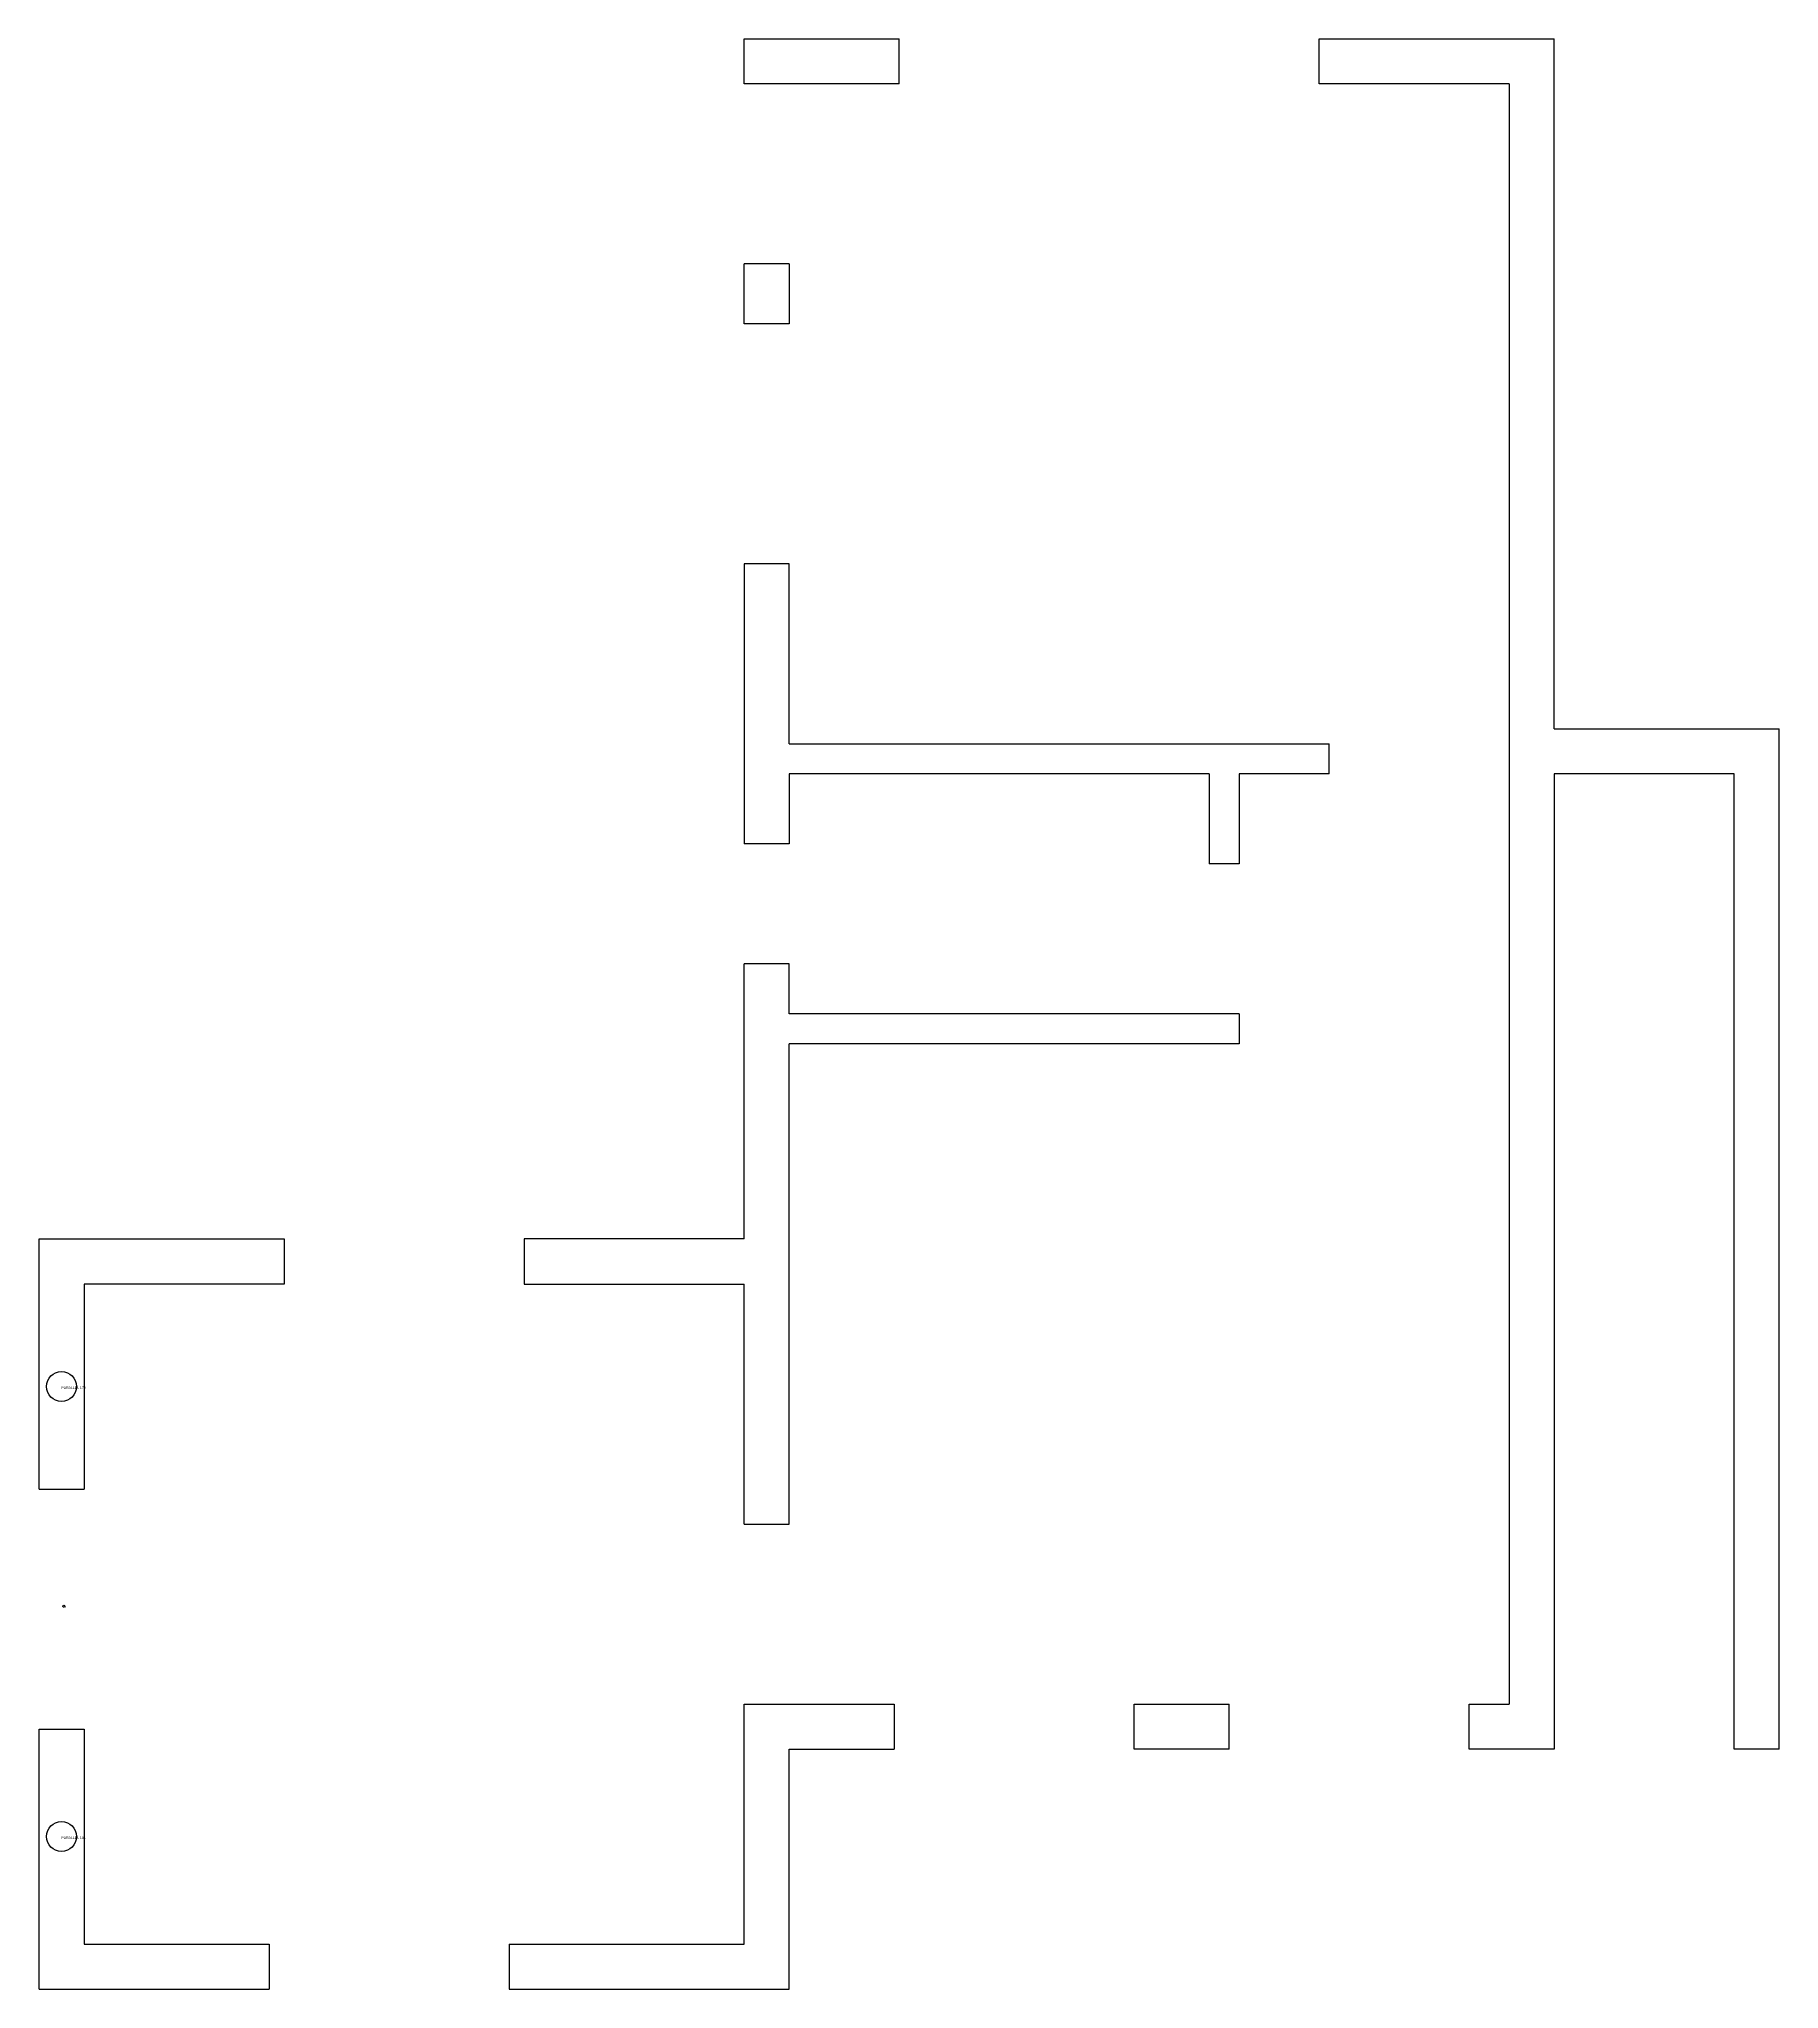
# Model space of a CAD drawing. Header units: metres. Extents: x 264 to 612, y 347 to 737.
import ezdxf

# ---------------------------------------------------------------- set-up
doc = ezdxf.new("R2010")
doc.units = ezdxf.units.M

msp = doc.modelspace()

# ---------------------------------------------------------------- linework, layer by layer
for p, q in [((405, 728), (405, 737)), ((405, 737), (436, 737)), ((436, 728), (436, 737)), ((520, 728), (520, 737)), ((520, 737), (567, 737)), ((567, 599), (567, 737)), ((436, 728), (405, 728)), ((558, 728), (520, 728)), ((558, 728), (558, 404)), ((414, 692), (405, 692)), ((405, 680), (405, 692)), ((414, 692), (414, 680)), ((414, 680), (405, 680)), ((414, 632), (405, 632)), ((405, 632), (405, 576)), ((414, 596), (414, 632)), ((567, 599), (612, 599)), ((612, 395), (612, 599)), ((414, 596), (522, 596)), ((522, 590), (522, 596)), ((498, 590), (414, 590)), ((414, 590), (414, 576)), ((498, 590), (498, 572)), ((522, 590), (504, 590)), ((504, 590), (504, 572)), ((603, 590), (567, 590)), ((567, 590), (567, 395)), ((603, 395), (603, 590)), ((414, 576), (405, 576)), ((504, 572), (498, 572)), ((405, 497), (405, 552)), ((414, 552), (405, 552)), ((414, 542), (414, 552)), ((504, 542), (414, 542)), ((504, 542), (504, 536)), ((504, 536), (414, 536)), ((414, 440), (414, 536)), ((264, 447), (264, 497)), ((264, 497), (313, 497)), ((313, 497), (313, 488)), ((405, 497), (361, 497)), ((361, 497), (361, 488)), ((313, 488), (273, 488)), ((273, 488), (273, 447)), ((361, 488), (405, 488)), ((405, 440), (405, 488)), ((264, 447), (273, 447)), ((405, 440), (414, 440)), ((405, 356), (405, 404)), ((405, 404), (435, 404)), ((435, 404), (435, 395)), ((483, 395), (483, 404)), ((483, 404), (502, 404)), ((502, 395), (502, 404)), ((550, 395), (550, 404)), ((550, 404), (558, 404)), ((264, 347), (264, 399)), ((264, 399), (273, 399)), ((273, 399), (273, 356)), ((414, 347), (414, 395)), ((414, 395), (435, 395)), ((502, 395), (483, 395)), ((567, 395), (550, 395)), ((612, 395), (603, 395)), ((273, 356), (310, 356)), ((310, 356), (310, 347)), ((358, 356), (405, 356)), ((358, 356), (358, 347)), ((264, 347), (310, 347)), ((358, 347), (414, 347))]:
    msp.add_line(p, q)
at = {"layer": 'debug', "color": 5}
for centre in [(268.5, 467.5), (268.5, 377.5)]:
    msp.add_circle(centre, 3, dxfattribs=at)
at = {"layer": 'debug', "color": 3}
msp.add_circle((268.96, 423.54), 0.2, dxfattribs=at)

# ---------------------------------------------------------------- texts
at = {"layer": 'debug', "attachment_point": 1}
for s, insert, char_height in [('PARALLEL 178', (268.5, 467.5), 0.5), ('EL', (268.96, 423.54), 0.3), ('PARALLEL 181', (268.5, 377.5), 0.5)]:
    msp.add_mtext(s, dxfattribs=dict(at, insert=insert, char_height=char_height))

doc.saveas('drawing.dxf')
